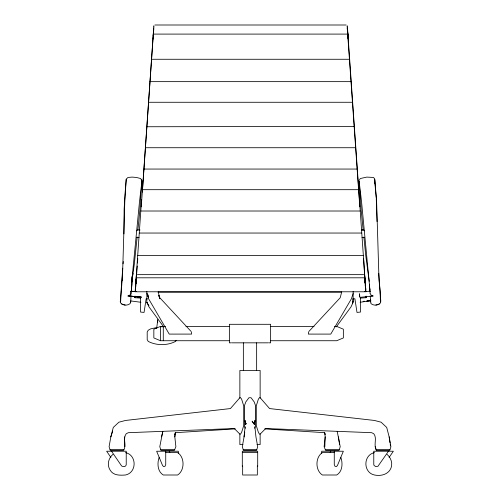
<?xml version="1.0" encoding="UTF-8"?>
<svg xmlns="http://www.w3.org/2000/svg" width="500" height="500" viewBox="0 0 500 500"><rect width="100%" height="100%" fill="white"/><g stroke="black" fill="none" stroke-linecap="round" stroke-linejoin="round"><path stroke-width="0.75" d="M123.938 233.919L124.125 209.269L125.175 192.131L126.225 179.194L127.975 177.45L132.169 177.1L136.363 177.45L140.562 178.494L141.956 180.594L139.863 210.312L137.856 230.194M122.375 280.594L124.825 200.525L126.225 179.194M130.969 295.931L130.769 301.925L130.069 303.669C127.406 305.819 122.881 305.625 120.631 302.975L120.281 301.925L122.725 268.181M131.019 294.431L131.819 284.438L131.819 276.75M324.825 446.681L325.175 436.887L324.825 433.394L325.175 434.438L324.338 432.55M142.369 192.075L153.494 30.944M135.162 291.931L141.606 199.475M141.256 206.819L153.844 26.75M131.294 291.606L132.869 273.25L132.256 278.35M135.312 289.688L135.75 285.75M135.881 283.525L137.275 266.05M137.5 263.025L137.762 258.569M135.05 296.331L134.963 297.725L140.562 298.075M120.631 301.225L121.331 290.731M135.062 296.231L134.963 297.725L134.963 296.156M135.363 291.731L135.762 285.387M135.863 283.894L136.012 279.544M141.956 180.944L139.512 201.575L131.819 280.944M123.075 263.812L123.25 261.537M122.375 275.7L121.331 291.431M153.144 35.838L153.775 28.569M135.662 285.138L136.363 275.7M245.106 426.75L244.056 436.887L242.306 446.681L243.356 450.175L256.644 450.175L257.694 446.681L255.944 436.887L254.894 426.75M162.812 431.294L159.787 446.681L160.837 450.175L174.475 450.175L175.875 446.681L174.825 436.887L175.175 433.394L175.7 432.344M137.162 237.069L134.269 264.513L132.294 278.181M325.175 436.887L324.125 446.681L325.525 450.175L339.162 450.175L340.213 446.681L337.188 431.294M136.225 279.756L135.312 290.731M135.312 290.038L135.662 286.887M131.994 280.538L131.819 281.994L132.006 280.469M135.662 284.438L136.275 279.544M244.056 436.887L244.756 431.994M254.269 424.65L254.894 420.456L254.194 423.95M153.731 29.544L153.144 38.988M135.662 287.238L135.312 290.906M353.144 299.125L352.45 303.319L353.144 301.575M157.694 320.456L156.644 328.494M110.838 436.887L109.094 446.681L110.138 450.175L123.775 450.175C126.656 445.094 122.562 438.344 126.225 433.744L128.319 432.694L234.963 428.494L234.269 428.494L239.862 434.094L240.562 434.094L241.606 432.344L243.706 425.7L243.706 405.769L241.606 399.125L240.562 397.725L239.862 397.725L230.419 408.569L125.525 420.456L118.881 422.2L113.287 427.45L110.838 436.887L112.706 431.062M341.681 291.994L340.213 297.725L308.925 331.425M161.537 436.887L162.763 431.788M159.094 457.519C157.1 463.319 157.463 471.581 163.287 475L177.625 475C184.844 470.419 184.844 457.2 177.625 452.625L165.594 452.625M174.825 436.887L175.175 433.394M254.662 428.263L255.594 425.7L255.594 405.769L254.194 401.925L251.05 397.725L248.95 397.725L245.806 401.925L244.406 405.769L244.406 425.7L245.338 428.263M120.281 301.925L120.744 300.756M174.825 434.438L175.525 432.694M353.144 293.531L351.4 298.775L330.769 334.094L308.394 334.094L308.394 331.994M330.169 452.587L330.769 451.225M176.225 340.269L175.525 341.431C167.294 345.681 156.481 345.681 148.25 341.431L147.2 339.688L147.2 331.994L148.25 330.244L150.7 328.844L156.644 327.6M388.462 451.225L377.975 466.256L375.875 466.606L374.125 465.562L373.775 464.513L373.775 451.225L393.356 451.225L389.1 457.456M336.3 326.906L351.05 306.819L353.144 302.275L353.144 291.431M245.456 424.65L246.506 423.25M112.938 454.369C108.362 458.162 106.769 465 110.138 470.106C113.294 475.675 119.981 475.387 125.525 475C136.975 472.581 136.975 455.044 125.525 452.625M136.481 230.825L137.413 229.894M359.438 179.544L360.487 178.494L366.781 177.1L373.425 177.45L374.475 178.494L376.225 197.725M370.631 300.875L370.981 303.669C373.644 305.819 378.169 305.625 380.419 302.975L380.769 300.875L378.738 273.281M374.475 452.625C363.025 455.044 363.025 472.581 374.475 475C381.675 476.55 390.069 473.9 391.606 465.906C392.275 461.525 390.319 457.262 387.062 454.369M165.631 326.4L160.487 326.4L153.844 329.194L153.844 337.938L160.487 340.731L229.688 340.731M127.975 295.981L141.256 297.025L127.975 295.981L129.719 295.281L130.769 293.881L130.769 292.131M379.369 304.019L375.875 305.069M360.138 302.275L370.906 300.644L367.062 300.944M370.281 293.881L371.331 295.281L373.075 295.981L359.787 297.375L359.556 294.931M361.444 230.087L363.638 229.894L364.569 230.825M363.094 301.337L364.569 301.225M366.781 301.05L370.475 300.756M362.006 237.469L364.275 237.294M352.65 298.925L354.894 298.775L356.994 312.413L360.487 312.062L360.487 297.725M175.175 432.694L235.037 428.894M360.487 298.075L366.081 297.725L366.081 296.156M364.606 291.512L370.513 291.2M361.444 229.988L362.906 229.925M146.856 126.75L354.194 126.4M154.894 25L346.156 25M153.494 34.094L347.9 34.094L365.881 291.931M151.75 59.269L349.65 59.269M150 81.644L351.05 81.644M148.6 102.275L352.45 102.275L359.787 206.819M145.456 147.725L355.594 147.725M144.056 169.056L357.344 169.056M142.306 189.688L358.744 189.688M140.906 211.012L360.138 211.012M139.512 233.044L361.538 233.044M137.762 255.419L363.288 255.419M137.413 274.65L363.638 274.65M136.363 277.8L364.688 277.8L365.731 288.988L365.387 285.138M136.363 291.781L364.688 291.781L365.731 290.731L365.037 278.494M157.969 292.131L341.519 292.131M371.331 295.981L373.075 295.981M185.944 326.4L229.688 326.4M270.312 326.4L314.056 326.4M334.369 326.4L336.712 326.4L343.356 329.194L343.356 337.938L336.712 340.731L270.312 340.731M160.487 326.75L163.287 326.75M231.469 342.831L229.369 342.831L229.369 324.3L270.631 324.3L270.631 342.831L268.531 342.831M232.169 342.831L267.831 342.831M243.006 444.581L239.862 444.581L239.862 434.006M256.994 444.581L260.138 444.581L260.138 434.006M110.138 449.825L123.775 449.825M160.837 449.825L174.475 449.825M243.356 449.825L256.644 449.825M325.525 449.825L339.162 449.825M376.225 449.825L389.862 449.825M242.656 452.625L257.344 452.625M334.406 452.625L322.375 452.625C315.156 457.2 315.156 470.419 322.375 475L336.712 475C342.537 471.581 342.9 463.319 340.906 457.519M130.488 291.456L136.606 291.631M137.762 229.894L140.069 230M130.594 291.2L135.9 291.475M147.55 298.863L146.156 298.775L144.056 312.413L140.562 312.062L140.562 297.519M264.962 428.894L324.825 432.694M136.769 237.294L139.044 237.469M129.719 295.981L141.256 297.375M130.575 300.912L140.906 302.275M125.175 305.069L121.681 304.019M191.075 331.425L159.787 297.725L158.744 295.281L159.787 298.775L158.319 291.994M163.7 326.906L148.95 306.819L146.856 302.275L146.856 291.431M254.544 424.65L252.1 421.156L253.494 423.25M111.538 451.225L121.331 465.562L122.025 466.256L124.125 466.606A2.525 2.381 45 0 0 126.225 464.513L126.225 451.225L106.644 451.225L110.9 457.456M148.95 305.769L146.856 302.275L147.2 303.319M169.231 451.225L169.831 452.587M380.3 300.756L380.769 301.925L380.419 300.875M375.175 446.681L376.225 450.175L389.862 450.175L390.906 446.681L389.162 436.887L386.712 427.45L381.119 422.2L374.475 420.456L269.581 408.569L260.138 397.725L259.438 397.725L258.394 399.125L256.294 405.769L256.294 425.7L258.394 432.344L259.438 434.094L260.138 434.094L265.731 428.494L265.038 428.494L371.681 432.694L373.775 433.744C377.531 438.35 373.031 445.275 376.575 450.175M146.856 293.531L148.6 297.725L147.55 293.881L148.6 298.775L169.231 334.094L191.606 334.094L191.606 331.994M359.787 296.331L359.438 293.531M347.9 34.094L347.2 28.144L347.55 28.494L348.25 38.988L347.55 31.294M245.806 423.95L245.106 420.456L245.731 424.65M365.731 289.337L365.256 285.006M369.931 290.038L361.538 201.575L359.094 180.944M370.369 299.738L370.631 301.575M389.162 436.887L390.019 442.912M390.238 444.419L390.45 445.925M365.731 289.688L365.387 287.238L365.681 291.731M338.462 436.887L339.538 444.419M369.231 281.294L365.731 255.419L363.888 237.069M374.825 179.894L376.575 200.525L379.019 280.244L380.069 290.731L380.419 301.225M365.037 281.644L365.387 284.438M347.2 26.75L347.55 29.894M365.037 278.844L364.688 275.7L364.688 277.8M365.387 286.887L365.731 290.038M363.194 230.194L361.188 210.312L359.094 180.594M347.275 28.569L352.45 102.275M364.688 276.4L363.638 258.569M364.738 277.1L365.125 282.781M370.081 293.681L369.931 288.775M370.231 295.931L370.631 301.925M365.238 284.637L365.681 291.381M365.981 296.231L366.081 297.725L365.994 296.331M376.269 198.425L377.019 221.594M369.756 291.606L369.369 284.231M124.475 436.887L124.825 446.681M374.825 179.194L374.825 183.394M347.2 25.7L347.2 27.1M334.269 451.225L334.269 464.513L334.963 466.256L336.362 466.606L337.413 465.562L343.356 451.225L321.681 451.225L321.681 453.438M260.138 397.987L260.138 370.456L239.862 370.456L239.862 397.987M257.694 466.606L257.694 451.225L242.306 451.225L242.306 466.606M257.344 465.906L257.344 475L242.656 475L242.656 465.906M256.644 342.831L256.644 370.456M243.356 342.831L243.356 370.456M178.319 453.438L178.319 451.225L156.644 451.225L162.587 465.562L163.637 466.606L165.037 466.256L165.731 464.513L165.731 451.225M163.287 326.4L163.287 340.731M160.487 326.4L160.487 340.731M157.694 319.406L157.694 322.55M153.844 25.7L153.844 27.1M141.606 179.894L141.606 183.744M130.419 301.575L130.419 302.625"/></g></svg>
